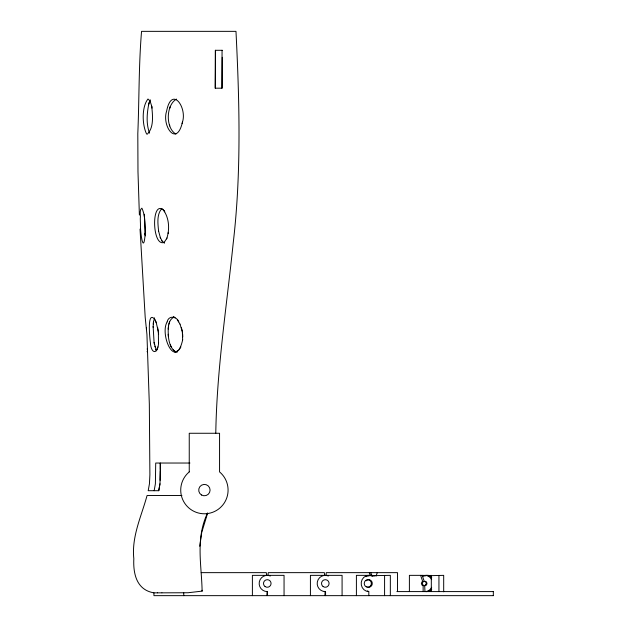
<?xml version="1.0" encoding="UTF-8"?>
<svg xmlns="http://www.w3.org/2000/svg" width="627" height="627" viewBox="0 0 627 627"><rect width="100%" height="100%" fill="white"/><g stroke="black" fill="none" stroke-linecap="round" stroke-linejoin="round"><path stroke-width="0.94" d="M215.382 88.188L215.555 50.293M221.887 88.188L222.068 50.293M222.272 57.3L222.138 88.188L215.139 88.188L215.312 50.293L222.311 50.293M153.121 327.263L153.49 321.816L154.603 317.834M153.137 326.487L154.077 342.46L156.374 350.587M160.34 470.681L159.971 483.817L158.756 490.706L148.199 490.706L149.438 483.817L149.892 474.733L149.328 404.054L146.937 334.473L145.19 317.246L140.04 229.106M215.782 433.265C216.793 369.475 226.684 306.313 233.22 242.97C241.442 172.723 239.498 101.833 235.979 31.35L141.553 31.35C138.7 65.388 139.249 99.528 137.807 133.598L137.979 171.673L139.382 215.037M145.346 230.979C143.834 257.415 140.189 233.432 140.456 224.051A20.142 1.944 87.3 0 1 140.291 218.729C140.856 215.766 139.092 209.442 141.89 208.164C145.143 215.139 145.041 223.588 145.346 230.908M144.296 214.254L145.127 234.522M173.82 317.058L174.212 316.988C167.26 320.123 168.091 330.014 168.373 336.425M160.128 480.298L160.277 463.032L160.332 469.529M147.212 349.364L147.243 348.706M182.661 339.912L182.339 331.722L180.02 324.135M158.482 343.486L158.372 331.722L156.17 322.419M147.149 351.771L147.196 351.206M267.964 575.61L268.223 572.647L324.355 572.647L324.598 575.351L342.083 575.351L342.083 595.65M325.993 575.61L326.252 572.647L397.51 572.647L397.51 591.59M161.978 592.836L188.092 592.742L202.121 591.12C201.612 564.755 195.42 538.499 207.498 513.129M199.77 546.266L201.729 532.448L207.631 513.113M153.254 324.135L153.482 321.847M168.216 329.042L168.624 325.774M166.61 238.942C169.988 229.325 169.259 217.146 162.644 209.073M168.146 233.526L168.287 232.311M158.615 342.46C158.043 354.545 151.115 354.694 150.362 342.46C149.986 339.975 146.553 309.362 154.822 319.409M182.481 122.038C187.261 107.389 171.665 85.233 166.602 111.167C161.672 125.902 176.657 147.768 182.481 122.038L182.12 123.621M182.661 339.912C175.568 370.722 159.603 334.951 167.064 322.035M154.164 490.706L155.386 483.817L155.715 463.032L189.95 463.032M158.749 490.706L159.963 483.817M148.528 104.756L150.331 99.873M149.132 102.373C146.992 112.319 145.864 123.464 149.571 133.151M176.5 99.105C165.959 104.834 165.356 128.065 175.921 134.1M169.713 108.487L170.309 106.386M169.596 322.035L168.953 324.135M157.879 346.911L156.687 350.148M368.817 595.65L368.817 591.59A8.12 7.626 -90 0 1 361.27 582.279A8.12 7.626 -90 0 1 371.027 575.704L390.339 575.351L390.339 595.65M371.419 575.852L372.814 575.852L372.979 575.351M423.609 575.97A8.12 7.634 -90 0 1 428.743 575.704L443.689 575.351L443.689 591.786M429.134 575.852L430.53 575.852L430.694 575.351M376.028 576.135L377.313 572.647M167.025 237.978L164.243 242.328M167.15 321.847C168.451 315.224 176.743 316.118 178.789 321.847M180.897 346.911L179.306 349.474M426.689 584.607L426.979 583.259L426.399 581.942A2.163 2.038 -90 0 0 424.369 581.401M178.781 350.148L175.67 351.935M161.876 208.47C156.515 214.465 157.894 223.768 158.607 231.206M164.329 242.273C151.82 247.963 151.021 197.63 164.008 210.656M172.864 317.497L173.577 317.097M367.61 575.351L368.174 575.704A8.12 7.626 -90 0 1 373.308 575.97M426.399 584.999A2.163 2.038 90 0 1 424.761 585.626L422.99 585.594A2.163 2.038 -90 0 1 421.947 584.999L421.352 583.471L421.932 581.95A2.163 2.038 -90 0 1 422.606 581.472L424.26 581.441L422.347 575.852L422.739 575.704A8.12 7.634 90 0 1 431.689 579.646M422.347 575.852L424.134 575.704A8.12 7.626 -90 0 1 431.744 577.726M181.916 495.51L147.071 495.51C141.42 516.264 131.435 536.665 133.825 558.759C133.073 573.619 136.553 589.991 153.944 592.844L157.377 592.844M174.847 352.068L175.403 351.982M252.391 595.65L252.391 575.351L284.055 575.351L284.055 595.65M157.393 592.844L161.884 592.844M201.181 572.647L266.334 572.647L266.569 575.39M324.598 575.351L310.42 575.351L310.42 595.65M367.783 575.852L369.562 575.704A8.12 7.626 90 0 1 374.695 575.97M324.222 591.59L325.037 591.59M396.852 591.59L493.308 591.59M493.308 595.65L325.303 595.65L325.303 591.59A8.12 8.12 0 0 1 317.34 581.887A8.12 8.12 0 0 1 328.415 575.97M325.303 591.59L325.037 595.65L267.274 595.65L267.274 591.59A8.12 8.12 0 0 1 259.312 581.887A8.12 8.12 0 0 1 270.386 575.97M267.274 591.59L267.008 595.65L153.952 595.65L153.928 592.836M426.094 591.574L426.344 591.59A8.12 7.626 -90 0 0 431.744 589.215M177.355 352.068L175.427 351.575M160.191 237.296L162.197 241.215L164.517 242.97M430.53 575.852L430.138 575.704A8.12 7.626 -90 0 0 424.996 575.97M372.814 575.852L372.422 575.704A8.12 7.634 -90 0 0 367.281 575.97M173.193 349.89L174.964 351.355M173.679 317.097L175.184 317.865M174.667 351.206L175.991 351.849M163.835 242.649L164.266 242.915M173.906 350.579C169.635 346.37 168.655 339.983 168.185 334.254M177.3 319.833L180.02 324.135M164.039 210.696L164.783 211.832M161.758 240.556L162.142 241.121M156.491 350.767L155.739 349.278M171.602 347.648L170.27 344.819M156.264 322.717L154.485 318.798M155.284 320.24L156.045 322.035M370.737 572.647L371.866 575.68M369.319 572.647L370.322 575.351L356.402 575.351L356.402 595.65M160.434 237.978L158.56 230.979M423.742 575.852L423.57 575.351L409.392 575.351L409.392 591.59M420.607 575.351L422.692 581.441M169.431 124.593L169.76 125.917M154.853 346.449L154.963 346.911M151.734 106.261L150.065 100.931L147.98 99.011C141.616 106.872 142.086 124.883 146.6 133.982L147.282 134.194C154.148 127.446 152.58 115.219 151.734 106.261L152.016 108.11M157.596 327.333L158.631 334.254M154.077 342.46L154.477 344.819M182.661 334.254L182.786 336.965M202.019 590.273L202.121 591.12M145.025 233.526L145.276 235.877M146.42 327.921L146.53 329.042M493.324 591.59L493.324 595.65M438.939 575.351L438.939 591.59M431.313 575.351L431.313 591.59M424.706 585.618L424.957 591.59A8.12 7.634 90 0 0 431.689 587.295M423.131 585.618L423.131 591.59M384.586 575.351L384.586 595.65M325.578 591.998L325.578 595.65M183.75 592.844L183.75 595.65M366.748 580.32A3.786 3.558 90 0 1 372.219 582.734A3.786 3.558 90 0 1 368.025 587.186M367.046 586.809A3.786 3.558 90 0 1 366.748 586.621M366.207 580.79A3.786 3.558 90 0 1 366.466 580.539M426.532 591.59A8.12 7.634 -90 0 1 425.043 591.433M368.715 591.433A8.12 7.634 -90 0 1 367.281 590.971M365.964 576.722A8.12 7.634 -90 0 1 366.607 576.307M181.328 327.615A20.644 17.854 74.7 0 1 182.504 333.008M189.244 471.919L188.79 472.296A23.685 23.685 0 0 0 187.293 506.475A23.685 23.685 0 0 0 221.511 506.475A23.685 23.685 0 0 0 220.014 472.296L219.56 471.919L219.56 433.265L189.244 433.265L189.244 471.919M201.557 495.017A5.682 5.682 0 0 0 210.084 490.095A5.682 5.682 0 0 0 201.557 485.173A5.682 5.682 0 0 0 201.557 495.017M265.072 586.551A3.786 3.786 0 0 0 271.052 583.839A3.786 3.786 0 0 0 265.715 580.022A3.786 3.786 0 0 0 265.072 586.551M323.101 586.551A3.786 3.786 0 0 0 329.073 583.839A3.786 3.786 0 0 0 323.744 580.022A3.786 3.786 0 0 0 323.101 586.551M370.69 585.681A3.786 3.558 -90 0 0 368.143 579.701A3.786 3.558 -90 0 0 364.553 585.038A3.786 3.558 -90 0 0 370.69 585.681M425.858 584.654A2.03 1.905 -89.9 0 0 424.495 581.448A2.03 1.905 -89.9 0 0 422.574 584.309A2.03 1.905 -89.9 0 0 425.858 584.654"/></g></svg>
